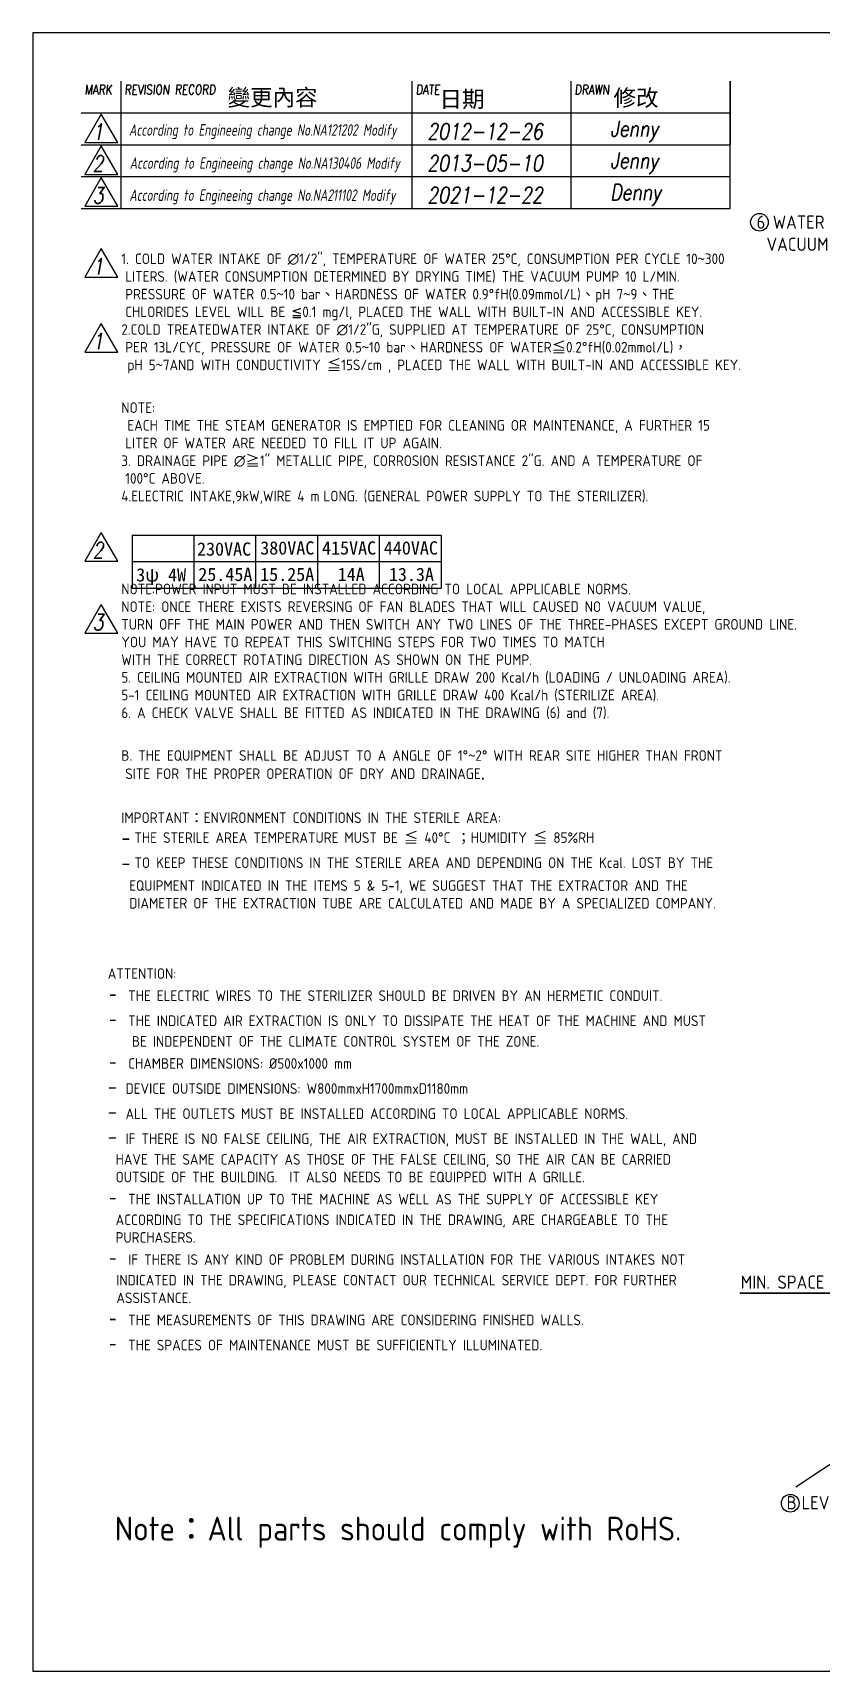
# Model space of a CAD drawing. Header units: millimetres. Extents: x -200897 to -180364, y -23347 to 2725.
# Drawn here: x -193549 to -189083, y -23347 to -14077 of the extents above; entities that cross this region are included whole.
import ezdxf

# ---------------------------------------------------------------- set-up
doc = ezdxf.new("R2010")
doc.units = ezdxf.units.MM
doc.header["$MEASUREMENT"] = 0
doc.layers.get('0').update_dxf_attribs({"lineweight": 25})
for name, color, linetype, lineweight in [('D', 3, 'Continuous', 13), ('F', 7, 'Continuous', 15), ('T', 4, 'Continuous', 15)]:
    doc.layers.add(name, color=color, linetype=linetype, lineweight=lineweight)
doc.styles.get("Standard").update_dxf_attribs({"font": 'KAIU.TTF'})
doc.styles.add('STU25', font='isocp2.shx')
doc.styles.add('Text', font='romans.shx', dxfattribs={"width": 0.8, "oblique": 10})
doc.dimstyles.new('STU25$7', dxfattribs={"dimscale": 35, "dimtxt": 2.5, "dimasz": 2, "dimexe": 1.25, "dimexo": 0.625, "dimgap": 1, "dimtad": 0, "dimdec": 4, "dimdsep": 46, "dimtxsty": 'STU25', "dimcen": 2.5, "dimazin": 2, "dimtfac": 1, "dimtdec": 4, "dimtmove": 0, "dimatfit": 3, "dimfxl": 0, "dimtolj": 1, "dimtzin": 0, "dimarcsym": 0})

msp = doc.modelspace()

# ---------------------------------------------------------------- linework, layer by layer
at = {"layer": 'D'}
for p, q in [((-192986.713, -16918.404), (-192986.713, -17218.404)), ((-192986.713, -16918.404), (-191236.713, -16918.404)), ((-192636.713, -16918.404), (-192636.713, -17218.404)), ((-192286.713, -16918.404), (-192286.713, -17218.404)), ((-191936.713, -16918.404), (-191936.713, -17218.404)), ((-191586.713, -16918.404), (-191586.713, -17218.404)), ((-191236.713, -16918.404), (-191236.713, -17218.404)), ((-192986.713, -17068.404), (-191236.713, -17068.404)), ((-192986.713, -17218.404), (-191236.713, -17218.404))]:
    msp.add_line(p, q, dxfattribs=at)
at = {"layer": 'D', "linetype": 'Continuous'}
msp.add_line((-188919.723, -22102.097), (-189227.768, -22306.438), dxfattribs=at)
at = {"layer": 'D'}
for centre in [(-189433.322, -15149.022), (-189259.086, -22396.488)]:
    msp.add_circle(centre, 50, dxfattribs=at)
at = {"layer": 'F', "color": 7}
for p, q in [((-193049.904, -14350.908), (-193049.904, -15070.908)), ((-191399.754, -15070.908), (-191399.754, -14350.908)), ((-190499.754, -15070.494), (-190499.754, -14350.908)), ((-189599.754, -15070.908), (-189599.754, -14350.908)), ((-189599.754, -14530.908), (-193274.904, -14530.908)), ((-193274.904, -14710.908), (-189599.754, -14710.908)), ((-193274.904, -14890.908), (-189599.754, -14890.908)), ((-193274.904, -15070.908), (-189599.754, -15070.908))]:
    msp.add_line(p, q, dxfattribs=at)
at = {"layer": 'F'}
msp.add_line((-189599.754, -14350.908), (-189599.754, -14710.908), dxfattribs=at)
at = {"layer": 'F', "color": 6}
msp.add_lwpolyline([(-193548.925, -14076.886), (-193548.925, -23346.886), (-180363.925, -23346.886), (-180363.925, -14076.886)], close=True, dxfattribs=at)
msp.add_lwpolyline([(-193548.925, -14076.886), (-193548.925, -23346.886), (-180363.925, -23346.886), (-180363.925, -14076.886)], close=True, dxfattribs=at)
at = {"layer": 'F', "color": 7}
for points in [[(-193160.688, -14536.577), (-193254.178, -14698.508), (-193067.197, -14698.508)], [(-193160.688, -14716.577), (-193254.178, -14878.508), (-193067.197, -14878.508)], [(-193160.688, -14896.577), (-193254.178, -15058.508), (-193067.197, -15058.508)], [(-193160.688, -15298.229), (-193254.178, -15460.16), (-193067.197, -15460.16)], [(-193160.688, -15721.162), (-193254.178, -15883.093), (-193067.197, -15883.093)], [(-193160.688, -16904.243), (-193254.178, -17066.174), (-193067.197, -17066.174)], [(-193160.688, -17311.718), (-193254.178, -17473.649), (-193067.197, -17473.649)]]:
    msp.add_lwpolyline(points, close=True, dxfattribs=at)

# ---------------------------------------------------------------- texts
at = {"lineweight": -3}
for s, p in [('變更內容', (-192445.569, -14489.692)), ('日期', (-191245.408, -14498.592)), ('修改', (-190259.93, -14491.472))]:
    msp.add_text(s, height=93.4085, dxfattribs=at).set_placement(p)
at = {"layer": 'D', "color": 11, "char_height": 75, "attachment_point": 1}
for s, insert in [('{\\Fisocp2.shx;\\C3;6 WATER OUTLET OF \\P\\f???|b0|i0|c0|p65;  \\Fisocp2.shx;VACUUM PUMP}', (-189449.272, -15110.946)), ('{\\Fisocp2.shx;\\C3;MIN. SPACE FOR SERVICE}', (-189539.776, -21108.007)), ('{\\Fisocp2.shx;\\C3;B\\f???|b0|i0|c0|p65; \\Fisocp2.shx;LEVEL ADJUSTER}', (-189279.897, -22356.138))]:
    msp.add_mtext(s, dxfattribs=dict(at, insert=insert))
at = {"layer": 'D', "color": 11, "attachment_point": 1, "style": 'STU25'}
for s, insert, char_height in [('{\\A1;}\\P{\\A1;\\Fisocp2.shx;\\H0.70484x;1. COLD WATER INTAKE OF ∅1/2", TEMPERATURE OF WATER 25°C, CONSUMPTION PER CYCLE 10}{\\A1;\\f細明體|b0|i0|c136|p49;\\H0.70484x;~}{\\A1;\\Fisocp2.shx;\\H0.70484x;300 }\\P{\\A1;\\F???;\\H0.70484x; }{\\A1;\\Fisocp2.shx;\\H0.70484x;LITERS. (WATER CONSUMPTION DETERMINED BY DRYING TIME) THE VACUUM PUMP 10 L/MIN. }\\P{\\A1;\\F???;\\H0.70484x; }{\\A1;\\Fisocp2.shx;\\H0.70484x;PRESSURE OF WATER 0.5}{\\A1;\\f細明體|b0|i0|c136|p49;\\H0.70484x;~}{\\A1;\\Fisocp2.shx;\\H0.70484x;10 bar}{\\A1;\\f標楷體|b0|i0|c136|p65;\\H0.70484x;、}{\\A1;\\Fisocp2.shx;\\H0.70484x;HARDNESS OF WATER 0.9°fH(0.09mmol/L)}{\\A1;\\f標楷體|b0|i0|c136|p65;\\H0.70484x;、}{\\A1;\\Fisocp2.shx;\\H0.70484x;pH 7}{\\A1;\\f細明體|b0|i0|c136|p49;\\H0.70484x;~}{\\A1;\\Fisocp2.shx;\\H0.70484x;9}{\\A1;\\f標楷體|b0|i0|c136|p65;\\H0.70484x;、}{\\A1;\\Fisocp2.shx;\\H0.70484x;THE }\\P{\\A1;\\F???;\\H0.70484x; }{\\A1;\\Fisocp2.shx;\\H0.70484x;CHLORIDES LEVEL WILL BE }{\\A1;\\f新細明體|b0|i0|c136|p16;\\H0.70484x;≦}{\\A1;\\Fisocp2.shx;\\H0.70484x;0.1 mg/l, PLACED THE WALL WITH BUILT-IN AND ACCESSIBLE KEY.}\\P{\\A1;\\Fisocp2.shx;\\H0.70484x;2.COLD TREATEDWATER INTAKE OF ∅1/2"G, SUPPLIED AT TEMPERATURE OF 25°C, CONSUMPTION }\\P{\\A1;\\F????;\\H0.70484x; }{\\A1;\\Fisocp2.shx;\\H0.70484x;PER 13L/CYC, PRESSURE OF WATER 0.5}{\\A1;\\f細明體|b0|i0|c136|p49;\\H0.70484x;~}{\\A1;\\Fisocp2.shx;\\H0.70484x;10 bar}{\\A1;\\f標楷體|b0|i0|c136|p65;\\H0.70484x;、}{\\A1;\\Fisocp2.shx;\\H0.70484x;HARDNESS OF WATER}{\\A1;\\f標楷體|b0|i0|c136|p65;\\H0.70484x;≦}{\\A1;\\Fisocp2.shx;\\H0.70484x;0.2°fH(0.02mmol/L)}{\\A1;\\f標楷體|b0|i0|c136|p65;\\H0.70484x;，}\\P{\\A1;\\Fisocp2.shx;\\H0.70484x; pH 5}{\\A1;\\f細明體|b0|i0|c136|p49;\\H0.70484x;~}{\\A1;\\Fisocp2.shx;\\H0.70484x;7AND WITH CONDUCTIVITY }{\\A1;\\f標楷體|b0|i0|c136|p65;\\H0.70484x;≦}{\\A1;\\Fisocp2.shx;\\H0.70484x;15S/cm , PLACED THE WALL WITH BUILT-IN AND ACCESSIBLE KEY.}\\P{\\A1;\\Fisocp2.shx;\\H0.70484x;}\\P{\\A1;\\Fisocp2.shx;\\H0.70484x;NOTE:}\\P{\\A1;\\Fisocp2.shx;\\H0.70484x; EACH TIME THE STEAM GENERATOR IS EMPTIED FOR CLEANING OR MAINTENANCE, A FURTHER 15 }\\P{\\A1;\\F???;\\H0.70484x; }{\\A1;\\Fisocp2.shx;\\H0.70484x;LITER OF WATER ARE NEEDED TO FILL IT UP AGAIN.}\\P{\\A1;\\Fisocp2.shx;\\H0.70484x;3. DRAINAGE PIPE ∅}{\\A1;\\f標楷體|b0|i0|c136|p65;\\H0.70484x;≧}{\\A1;\\Fisocp2.shx;\\H0.70484x;1" METALLIC PIPE, CORROSION RESISTANCE 2"G. AND A TEMPERATURE OF }\\P{\\A1;\\F???;\\H0.70484x; }{\\A1;\\Fisocp2.shx;\\H0.70484x;100°C ABOVE.}\\P{\\A1;\\Fisocp2.shx;\\H0.70484x;4.ELECTRIC INTAKE,9kW,WIRE 4 m}{\\A1;\\F???;\\H0.70484x; }{\\A1;\\Fisocp2.shx;\\H0.70484x;LONG. (GENERAL POWER SUPPLY TO THE STERILIZER).}\\P{\\A1;\\Fisocp2.shx;\\H0.70484x;}\\P{\\A1;\\Fisocp2.shx;\\H0.70484x;}\\P{\\A1;\\Fisocp2.shx;\\H0.70484x;}\\P{\\A1;\\Fisocp2.shx;\\H0.70484x;NOTE:POWER INPUT MUST BE INSTALLED ACCORDING TO LOCAL APPLICABLE NORMS.}\\P{\\A1;\\H0.70473x;NOTE: ONCE THERE EXISTS REVERSING OF FAN BLADES THAT WILL CAUSED NO VACUUM VALUE, }\\P{\\A1;\\H0.70473x;TURN OFF THE MAIN POWER AND THEN SWITCH ANY TWO LINES OF THE THREE-PHASES EXCEPT GROUND LINE. }\\P{\\A1;\\H0.70473x;YOU MAY HAVE TO REPEAT THIS SWITCHING STEPS FOR TWO TIMES TO MATCH }\\P{\\A1;\\H0.70473x;WITH THE CORRECT ROTATING DIRECTION AS SHOWN ON THE PUMP. }\\P{\\A1;\\Fisocp2.shx;\\H0.70484x;5. CEILING MOUNTED AIR EXTRACTION WITH GRILLE DRAW 200 Kcal/h (LOADING / UNLOADING AREA).}\\P{\\A1;\\Fisocp2.shx;\\H0.70484x;5-1 CEILING MOUNTED AIR EXTRACTION WITH GRILLE DRAW 400 Kcal/h (STERILIZE AREA).}\\P{\\A1;\\Fisocp2.shx;\\H0.70484x;6. A CHECK VALVE SHALL BE FITTED AS INDICATED IN THE DRAWING (6) and (7).}\\P{\\A1;\\Fisocp2.shx;\\H0.70484x;}\\P{\\A1;\\Fisocp2.shx;\\H0.70484x;B. THE EQUIPMENT SHALL BE ADJUST TO A ANGLE OF 1°}{\\A1;\\f細明體|b0|i0|c136|p49;\\H0.70484x;~}{\\A1;\\Fisocp2.shx;\\H0.70484x;2° WITH REAR SITE HIGHER THAN FRONT }\\P{\\A1;\\F???;\\H0.70484x; }{\\A1;\\Fisocp2.shx;\\H0.70484x;SITE FOR THE PROPER OPERATION OF DRY AND DRAINAGE}{\\A1;\\fArial|b0|i0|c0|p34;\\H0.77462x;.}\\P{\\A1;\\fArial|b0|i0|c0|p34;\\H0.77462x;}\\P{\\A1;\\Fisocp2.shx;\\H0.70506x;IMPORTANT}{\\A1;\\f標楷體|b0|i0|c136|p65;\\H0.70506x;：}{\\A1;\\Fisocp2.shx;\\H0.70506x;ENVIRONMENT CONDITIONS IN THE STERILE AREA:}\\P{\\A1;\\Fisocp2.shx;\\H1.00000x;-}{\\A1;\\F???;\\H0.70420x; }{\\A1;\\Fisocp2.shx;\\H0.70420x;THE STERILE AREA TEMPERATURE MUST BE }{\\A1;\\f標楷體|b0|i0|c136|p65;\\H0.70420x;≦}{\\A1;\\Fisocp2.shx;\\H0.70420x; 40°C }{\\A1;\\f標楷體|b0|i0|c136|p65;\\H0.70420x;；}{\\A1;\\Fisocp2.shx;\\H0.70420x;HUMIDITY }{\\A1;\\f標楷體|b0|i0|c136|p65;\\H0.70420x;≦}{\\A1;\\Fisocp2.shx;\\H0.70420x; 85%RH}\\P{\\A1;\\Fisocp2.shx;\\H1.00000x;-}{\\A1;\\F???;\\H0.70420x; }{\\A1;\\Fisocp2.shx;\\H0.70420x;TO KEEP THESE CONDITIONS IN THE STERILE AREA AND DEPENDING ON THE Kcal. LOST BY THE }\\P{\\A1;\\F???;\\H0.70420x;  }{\\A1;\\Fisocp2.shx;\\H0.70420x;EQUIPMENT INDICATED IN THE ITEMS 5 & 5-1, WE SUGGEST THAT THE EXTRACTOR AND THE }\\P{\\A1;\\F???;\\H0.70420x;  }{\\A1;\\Fisocp2.shx;\\H0.70420x;DIAMETER OF THE EXTRACTION TUBE ARE CALCULATED AND MADE BY A SPECIALIZED COMPANY.}', (-193047.321, -15183.774), 85.138657), ('{\\f標楷體|b0|i0|c136|p65;230VAC}', (-192618.469, -16960.354), 75), ('{\\f標楷體|b0|i0|c136|p65;380VAC}', (-192260.586, -16954.168), 75), ('{\\f標楷體|b0|i0|c136|p65;415VAC}', (-191910.586, -16954.168), 75), ('{\\f標楷體|b0|i0|c136|p65;440VAC}', (-191560.586, -16954.168), 75), ('{\\f標楷體|b0|i0|c136|p65;3ψ 4W}', (-192962.905, -17106.393), 75), ('{\\f標楷體|b0|i0|c136|p65;25.45A}', (-192611.397, -17103.723), 75), ('{\\f標楷體|b0|i0|c136|p65;15.25A}', (-192260.841, -17103.723), 75), ('{\\f標楷體|b0|i0|c136|p65;14A}', (-191821.916, -17103.723), 75), ('{\\f標楷體|b0|i0|c136|p65;13.3A}', (-191531.881, -17103.723), 75), ('\\P{\\H0.7042x;ATTENTION:\\P\\f標楷體|b0|i0|c136|p65;\\H1.42x;- \\Fisocp2.shx;\\H0.7042x;THE ELECTRIC WIRES TO THE STERILIZER SHOULD BE DRIVEN BY AN HERMETIC CONDUIT.  \\P\\f標楷體|b0|i0|c136|p65;\\H1.42x;- \\Fisocp2.shx;\\H0.7042x;THE INDICATED AIR EXTRACTION IS ONLY TO DISSIPATE THE HEAT OF THE MACHINE AND MUST \\P    BE INDEPENDENT OF THE CLIMATE CONTROL SYSTEM OF THE ZONE.\\P\\f標楷體|b0|i0|c136|p65;\\H1.42x;- \\Fisocp2.shx;\\H0.7042x;CHAMBER DIMENSIONS: %%C500x1000 mm\\P}- {\\H0.7042x;DEVICE OUTSIDE DIMENSIONS: W800mmxH1700mmxD1180mm\\P}- {\\H0.7042x;ALL THE OUTLETS MUST BE INSTALLED ACCORDING TO LOCAL APPLICABLE NORMS.\\P}- {\\H0.7042x;IF THERE IS NO FALSE CEILING, THE AIR EXTRACTION, MUST BE INSTALLED IN THE WALL, AND \\P\\f???|b0|i0|c0|p65;  \\Fisocp2.shx;HAVE THE SAME CAPACITY AS THOSE OF THE FALSE CEILING, SO THE AIR CAN BE CARRIED \\P\\f???|b0|i0|c0|p65;  \\Fisocp2.shx;OUTSIDE OF THE BUILDING.  IT ALSO NEEDS TO BE EQUIPPED WITH A GRILLE.\\P\\f標楷體|b0|i0|c136|p65;\\H1.42x;- \\Fisocp2.shx;\\H0.7042x;THE INSTALLATION UP TO THE MACHINE AS WELL AS THE SUPPLY OF ACCESSIBLE KEY \\P\\f???|b0|i0|c0|p65;  \\Fisocp2.shx;ACCORDING TO THE SPECIFICATIONS INDICATED IN THE DRAWING, ARE CHARGEABLE TO THE \\P\\f???|b0|i0|c0|p65;  \\Fisocp2.shx;PURCHASERS.\\fArial|b0|i0|c0|p34;\\H1.087x; \\P\\f標楷體|b0|i0|c136|p65;\\H1.306x;- \\Fisocp2.shx;\\H0.7042x;IF THERE IS ANY KIND OF PROBLEM DURING INSTALLATION FOR THE VARIOUS INTAKES NOT \\P\\f???|b0|i0|c0|p65;\\H1.096x;  \\Fisocp2.shx;\\H0.9127x;INDICATED IN THE DRAWING, PLEASE CONTACT OUR TECHNICAL SERVICE DEPT. FOR FURTHER \\P\\f???|b0|i0|c0|p65;\\H1.096x;  \\Fisocp2.shx;\\H0.9127x;ASSISTANCE.\\P\\f標楷體|b0|i0|c136|p65;\\H1.42x;- \\Fisocp2.shx;\\H0.7042x;THE MEASUREMENTS OF THIS DRAWING ARE CONSIDERING FINISHED WALLS.\\P\\f標楷體|b0|i0|c136|p65;\\H1.42x;- \\Fisocp2.shx;\\H0.7042x;THE SPACES OF MAINTENANCE MUST BE SUFFICIENTLY ILLUMINATED.}', (-193124.107, -19227.692), 85.135592)]:
    msp.add_mtext(s, dxfattribs=dict(at, insert=insert, char_height=char_height))
at = {"layer": 'D', "color": 0, "insert": (-193084.586, -22472.645), "char_height": 135.00867, "attachment_point": 1, "style": 'STU25'}
msp.add_mtext('Note{\\f標楷體|b0|i0|c136|p65;：}All parts should comply with RoHS.', dxfattribs=at)
at = {"layer": 'F', "color": 1, "lineweight": 15, "style": 'Text', "oblique": 5, "width": 0.8}
for s, p in [('MARK', (-193255.002, -14425.208)), ('REVISION RECORD', (-193030.002, -14425.208)), ('DATE', (-191379.852, -14425.208)), ('DRAWN', (-190479.852, -14425.208))]:
    msp.add_text(s, height=54, dxfattribs=at).set_placement(p)
at = {"layer": 'T', "lineweight": 20, "style": 'Text', "oblique": 10, "width": 0.8}
for s, p in [('1', (-193209.625, -14682.035)), ('2012-12-26', (-191314.689, -14680.093)), ('Jenny', (-190278.23, -14664.293)), ('2', (-193209.625, -14862.035)), ('2013-05-10', (-191314.689, -14860.093)), ('Jenny', (-190278.23, -14844.293)), ('3', (-193209.625, -15042.035)), ('2021-12-22', (-191314.689, -15040.093)), ('Denny', (-190278.23, -15024.293)), ('1', (-193209.625, -15443.687)), ('1', (-193209.625, -15866.62)), ('2', (-193209.625, -17049.701)), ('3', (-193209.625, -17457.176))]:
    msp.add_text(s, height=90, dxfattribs=at).set_placement(p)
at = {"layer": 'T', "linetype": 'Continuous', "lineweight": 20, "char_height": 65, "attachment_point": 1, "style": 'Text'}
for s, insert in [('{\\Fisocp2.shx|c136;According to Engineeing change No.NA121202 Modify}', (-193003.756, -14593.999)), ('{\\Fisocp2.shx|c136;According to Engineeing change No.NA130406 Modify}', (-192999.631, -14781.683)), ('{\\Fisocp2.shx|c136;According to Engineeing change No.NA211102 Modify}', (-193001.693, -14963.179))]:
    msp.add_mtext(s, dxfattribs=dict(at, insert=insert))

# ---------------------------------------------------------------- leaders
at = {"layer": 'D'}
msp.add_leader([(-187991.54, -21049.872), (-188458.515, -21208.038), (-189545.056, -21208.038)], dimstyle='STU25$7', override={"dimgap": 1, "dimtad": 0}, dxfattribs=at)

doc.saveas('drawing.dxf')
